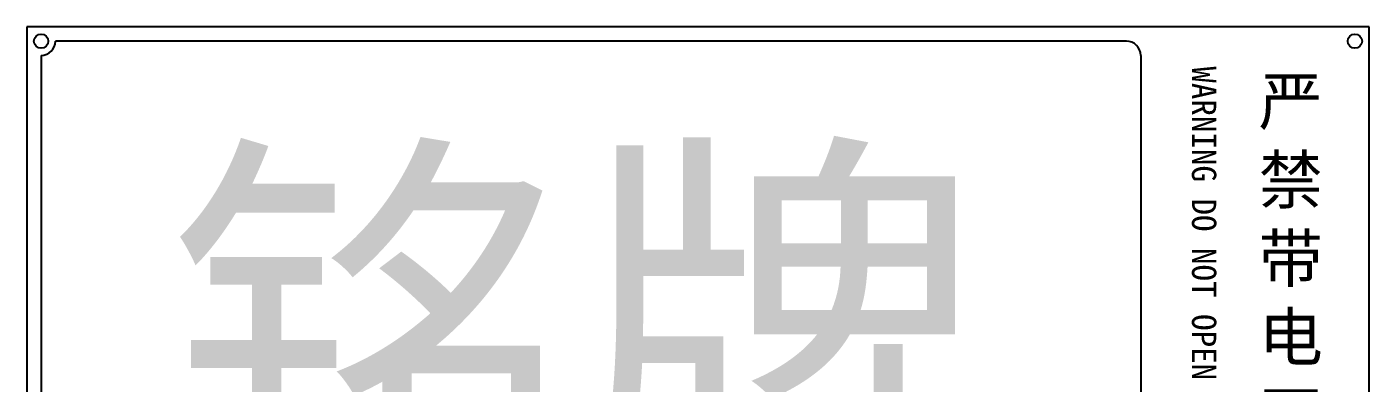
# Model space of a CAD drawing. Header units: millimetres. Extents: x 3916 to 6020, y 1867 to 2649.
# Drawn here: x 5218.7 to 5312.7, y 2273.1 to 2298 of the extents above; entities that cross this region are included whole.
import ezdxf

# ---------------------------------------------------------------- set-up
doc = ezdxf.new("R2010")
doc.units = ezdxf.units.MM
doc.styles.add('FS', font='仿宋_GB2312.ttf')
doc.styles.add('宋体', font='')
doc.styles.get('宋体').set_extended_font_data('SimSun')

# ---------------------------------------------------------------- blocks, each defined once
blk = doc.blocks.new('铭牌')
blk.add_hatch(color=1).paths.add_polyline_path([(20357.451, 11867.316), (20357.591, 11867.359), (20357.042, 11866.661), (20356.855, 11867.582), (20356.961, 11867.481), (20357.439, 11869.496), (20356.153, 11868.777), (20357.126, 11871.73), (20357.885, 11871.73), (20356.991, 11869.691), (20358.129, 11870.173)])
for p, q in [((20363.435, 11910.52), (20269.435, 11910.52)), ((20269.435, 11910.52), (20269.435, 11864.52)), ((20363.435, 11864.52), (20363.435, 11910.52)), ((20346.435, 11909.52), (20271.435, 11909.52)), ((20270.435, 11908.52), (20270.435, 11866.52)), ((20347.435, 11908.52), (20347.435, 11866.52)), ((20271.435, 11865.52), (20305.435, 11865.52)), ((20305.435, 11865.52), (20346.435, 11865.52)), ((20269.435, 11864.52), (20363.435, 11864.52))]:
    blk.add_line(p, q)
for centre in [(20270.435, 11909.52), (20362.435, 11909.52), (20270.435, 11865.52), (20362.435, 11865.52)]:
    blk.add_circle(centre, 0.5)
for centre, start, end in [((20270.435, 11909.52), 270, 0), ((20346.435, 11908.52), 0, 90), ((20270.435, 11865.52), 0, 90), ((20346.435, 11866.52), 270, 0)]:
    blk.add_arc(centre, 1, start, end)
at = {"color": 1, "linetype": 'ByBlock', "lineweight": -3, "style": '宋体'}
blk.add_text('铭牌', height=21, dxfattribs=at).set_placement((20279.186, 11878.749))
at = {"color": 1, "insert": (20352.73, 11907.758), "char_height": 1.7, "width": 109.46308, "attachment_point": 1, "rotation": 270, "style": 'FS'}
blk.add_mtext('{\\fSimHei|b0|i0|c134|p2;WARNING DO NOT OPEN WHEN ENERIZED}', dxfattribs=at)
at = {"color": 1, "insert": (20355.695, 11906.965), "char_height": 3.3, "width": 4.09918, "attachment_point": 1, "style": 'FS'}
blk.add_mtext('{\\fSimHei|b0|i0|c134|p2;严禁带电开盖}', dxfattribs=at)
blk = doc.blocks.new('SDFSFSDF')
at = {"lineweight": -3}
blk.add_blockref('铭牌', (0, 0), dxfattribs=at)

msp = doc.modelspace()

# ---------------------------------------------------------------- block references
at = {"color": 2, "lineweight": -3}
msp.add_blockref('SDFSFSDF', (-15050.756, -9612.481), dxfattribs=at)

doc.saveas('drawing.dxf')
